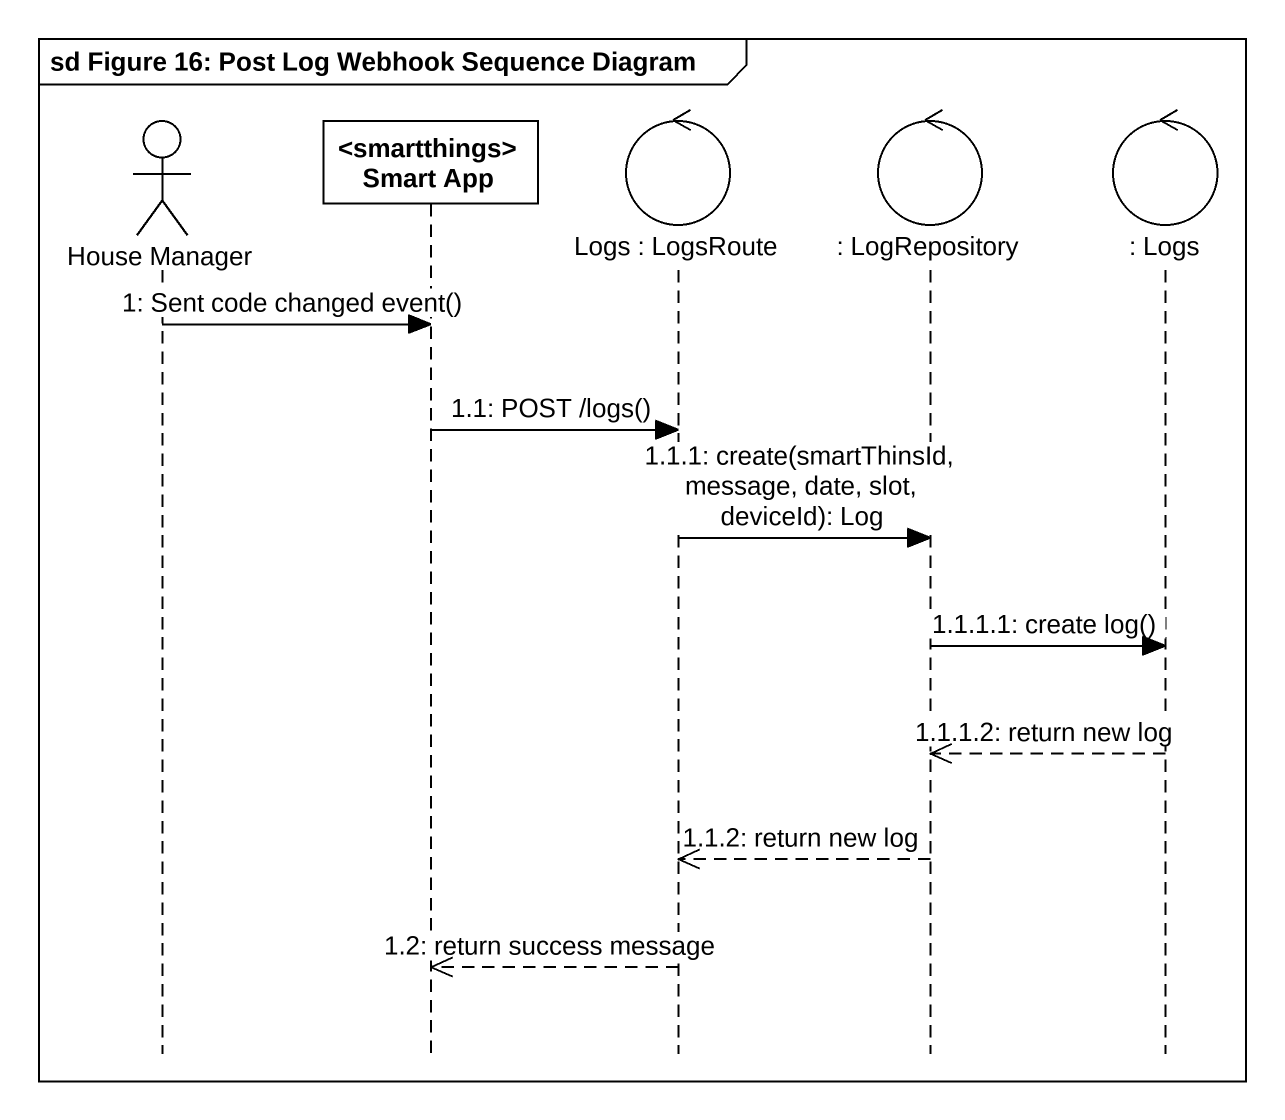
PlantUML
@startuml
mainframe sd Figure 16: Post Log Webhook Sequence Diagram
hide footbox
actor "House Manager" as House_Manager
participant "<smartthings> Smart App" as smartthings_Smart_App
control "Logs : LogsRoute" as Logs_LogsRoute
control ": LogRepository" as LogRepository
control ": Logs" as Logs

House_Manager -> smartthings_Smart_App : 1: Sent code changed event()
smartthings_Smart_App -> Logs_LogsRoute : 1.1: POST /logs()
Logs_LogsRoute -> LogRepository : 1.1.1: create(smartThinsId, message, date, slot, deviceId): Log
LogRepository -> Logs : 1.1.1.1: create log()
Logs -->> LogRepository : 1.1.1.2: return new log
LogRepository -->> Logs_LogsRoute : 1.1.2: return new log
Logs_LogsRoute -->> smartthings_Smart_App : 1.2: return success message
@enduml
